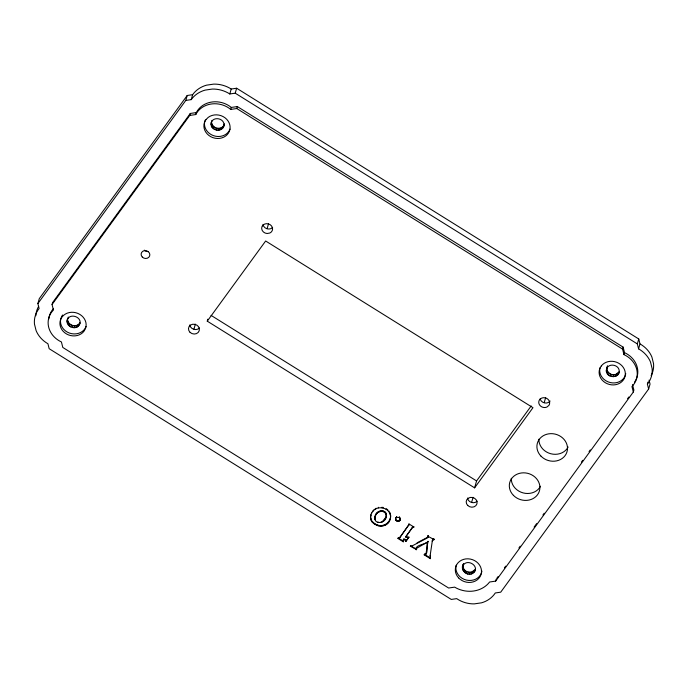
<?xml version="1.0" encoding="UTF-8"?>
<svg xmlns="http://www.w3.org/2000/svg" width="688" height="688" viewBox="0 0 688 688"><rect width="100%" height="100%" fill="white"/><g stroke="black" fill="none" stroke-linecap="round" stroke-linejoin="round"><path stroke-width="1.03" d="M67.166 320.436C69.101 312.146 83.308 317.039 79.43 324.745C75.628 331.513 63.889 325.544 67.734 318.458M211.044 124.528L211.698 121.028L211.044 124.528C211.5 131.907 224.426 132.234 224.013 124.373C223.531 117.82 212.687 116.349 211.13 123.006M390.543 516.258L390.457 517.789L390.715 515.665L390.543 516.258C389.881 506.557 374.822 504.493 371.425 513.644L371.597 513.05C365.285 525.701 388.247 531.91 390.363 518.296L390.199 518.89L390.629 517.195M463.067 565.553C467.023 558.149 479.914 565.949 473.877 572.502C468.304 577.937 458.879 570.042 463.635 563.575L462.542 566.972M462.456 568.494L463.11 564.994M606.274 370.97L607.452 366.05L606.274 370.97C606.721 378.348 619.647 378.675 619.234 370.815C618.761 364.262 607.917 362.791 606.36 369.447M374.754 518.546L375.261 515.862L375.089 516.456C375.588 509.567 387.98 508.544 386.157 516.55L386.329 515.957C386.622 523.353 373.335 525.537 374.986 516.912L374.822 517.505M430.284 558.647L430.447 558.054L424.384 554.27L424.212 554.863L430.284 558.647L430.258 555.311M370.548 517.342L370.927 514.899L370.755 515.493M430.095 555.904L432.365 540.605M426.061 553.393L427.996 541.327C426.465 544.647 414.408 544.595 416.472 549.531L410.375 546.238L410.547 545.644M427.996 541.327C425.545 543.838 429.235 554.468 424.47 554.519L424.212 554.863M405.739 540.605L406.144 540.854L408.99 536.932L405.972 541.447L405.86 539.925L405.172 539.383L403.925 538.953L403.271 541.8L398.06 538.549L398.481 537.612L398.06 538.549M432.193 541.198L432.649 539.461L434.162 538.953L433.741 539.891L432.477 540.054L432.649 539.461M649.051 380.129L650.048 384.093L648.629 389.03L500.718 592.179L495.291 592.97A26.995 23.882 16 0 1 481.497 602.826L474.281 603.883A26.995 23.882 16 0 1 456.712 598.637L451.285 599.437L49.166 348.704L47.928 343.751A27.073 23.951 16 0 1 36.111 330.636L34.46 324.057A27.073 23.951 16 0 1 39.113 308.534L37.874 303.58L39.293 298.635L187.205 95.494L192.631 94.695A27.838 24.622 16 0 1 206.546 85.166L213.693 84.117A27.838 24.622 16 0 1 231.211 89.027L236.638 88.227L638.756 338.969L639.995 343.923A26.892 23.788 16 0 1 651.889 357.012L653.54 363.599A26.892 23.788 16 0 1 651.132 375.665M632.504 384.549L633.889 390.053L633.321 392.031L495.635 581.119L489.607 582.005A26.075 23.065 16 0 1 454.648 587.139L448.619 588.025L62.797 347.449L61.421 341.953A22.601 19.995 16 0 1 53.432 310.03L52.056 304.526L52.623 302.557L190.301 113.46L196.329 112.574A22.601 19.995 16 0 1 231.297 107.44L237.326 106.554L623.147 347.13L624.523 352.634A22.601 19.995 16 0 1 634.534 382.15M67.691 319.017L68.258 317.039M67.08 321.958L67.639 319.98C68.146 325.828 77.082 327.944 79.997 322.767L79.43 324.745M67.433 323.472L67.992 321.494M68.198 324.874L68.766 322.904M69.333 326.078L69.901 324.1M70.761 326.998L71.328 325.02M72.369 327.557L72.937 325.587M74.072 327.737L74.639 325.768M75.732 327.522L76.299 325.544M77.245 326.92L77.813 324.942M78.501 325.966L79.068 323.996M37.874 303.58L185.786 100.431L187.205 95.494M185.786 100.431L191.212 99.64L192.631 94.695M52.056 304.526L189.733 115.438L190.301 113.46M189.733 115.438L195.762 114.552L196.329 112.574M211.397 126.042L211.964 124.064L211.612 122.55M212.171 127.443L212.73 125.474L211.964 124.064M213.306 128.647L213.873 126.669L212.73 125.474M214.725 129.568L215.292 127.59L213.873 126.669M216.342 130.127L216.909 128.157C220.022 128.914 223.772 127.211 224.486 123.917L223.394 127.314M218.036 130.307L218.603 128.329M191.212 99.64A27.838 24.622 16 0 1 205.127 90.111L212.274 89.062A27.838 24.622 16 0 1 229.801 93.972L231.211 89.027M219.696 130.092L220.263 128.114M221.209 129.482L221.777 127.512M222.473 128.536L223.041 126.558M229.801 93.972L235.219 93.172L236.638 88.227M195.762 114.552A22.601 19.995 16 0 1 230.729 109.418L231.297 107.44M230.729 109.418L236.758 108.532L237.326 106.554M193.947 329.113L195.358 324.168M207.26 321.158L265.645 240.998L532.976 407.692L474.6 487.852L207.26 321.158L207.828 319.18M267.133 228.597L268.544 223.652M372.543 511.786L373.661 510.083L373.498 510.668M370.798 519.182L370.72 516.748M371.382 520.747L370.97 518.597M374.642 509.662L376.069 508.226L375.906 508.819M372.285 522.166L371.554 520.162M375.743 514.787L375.579 515.381C377.205 510.539 385.736 509.533 386.226 515.501L386.398 514.908M373.498 523.439L373.661 522.846L372.449 521.573M376.267 514.297L376.439 513.704M374.917 519.603L374.926 517.952M378.331 507.864L378.503 507.28M377.05 513.36L377.213 512.766M377.901 512.594L378.073 512.001M375.02 524.566L375.192 523.972L373.661 522.846M378.847 511.984L379.011 511.39M379.862 511.537L380.034 510.943M381.909 507.727L382.081 507.133M380.989 511.261L381.152 510.668M377.119 525.598L377.291 525.004L375.192 523.972M377.858 522.553L378.03 521.96M382.072 511.253L382.244 510.659M382.984 507.942L383.156 507.348M378.168 525.933L378.34 525.34C383.044 526.681 388.135 523.783 389.976 519.363L389.804 519.956M383.13 511.494L383.302 510.9M379.208 526.139L379.38 525.546M381.118 522.519L381.29 521.925M384.153 511.992L384.325 511.399M380.447 526.243L380.61 525.649M382.141 522.063L386.063 516.998L385.891 517.591M385.039 512.68L385.203 512.087M386.114 509.309L386.278 508.716L387.808 509.842M381.642 526.2L381.814 525.606M383.096 521.444L383.259 520.85M385.676 513.497L385.848 512.904M383.964 520.653L384.136 520.059M382.803 526.002L382.975 525.408M386.071 514.435L386.243 513.841M384.764 519.689L384.936 519.096M385.426 518.64L385.598 518.047M383.921 525.658L384.093 525.064M388.84 511.7L389.012 511.107M385.271 525.039L385.443 524.445M386.501 524.213L386.673 523.62M387.628 523.198L387.8 522.605M390.311 514.693L389.907 512.526M388.643 521.977L388.815 521.384M395.488 518.718L396.658 516.765L395.488 518.718C395.118 521.048 398.558 522.355 399.934 520.515L400.416 518.288L400.278 519.741L400.45 519.148M395.523 519.569L395.66 518.124M395.901 520.369L395.686 518.976M396.598 520.997L396.064 519.775M397.492 521.358L397.664 520.764L400.098 519.922L399.934 520.515M399.866 518.081L399.35 516.86L400.244 518.881M398.438 521.384L398.61 520.79M399.298 521.091L399.461 520.498M398.309 538.205L399.135 538.317L408.93 524.858L408.784 523.826L413.995 527.077L412.37 527.705L405.585 537.036L408.827 537.526M399.135 538.317L399.59 537.603M399.418 538.197L399.848 537.337M403.288 540.183L403.925 538.953M403.271 541.8L403.443 541.215L398.232 537.956M408.758 525.451L409.119 524.247L399.676 537.93M405.585 537.036L412.542 527.111L413.918 526.827M405.688 540.519L405.172 539.383M405.387 540.157L405.55 539.564M405.567 541.198L405.86 539.925M406.943 537.517L407.115 536.924L407.889 537.044L407.717 537.638M412.37 527.705L412.542 527.111M412.92 527.309L413.084 526.716M416.016 548.929L416.257 547.82M416.223 549.875L416.644 548.938L416.154 548.069M416.472 549.531L416.644 548.938M428.177 537.362L428.031 535.625L428.177 537.362L427.136 538.042L413.196 545.369L410.375 546.238M428.297 536.803L428.469 536.21M424.47 554.519L424.634 553.926M425.244 554.683L425.906 553.831L425.734 554.425M425.528 554.605L425.7 554.012M432.709 539.831L432.881 539.246M433.001 539.736L433.165 539.143M433.741 539.891L433.913 539.297M429.966 557.555L430.138 556.962L430.138 557.908M430.533 558.295L430.447 558.054M474.6 487.852L476.578 480.938L531.196 405.946M471.65 502.274L473.069 497.329M462.809 570.008L463.368 568.03L463.015 566.516M463.574 571.41L464.142 569.432L463.368 568.03M464.71 572.614L465.277 570.636L464.142 569.432M466.137 573.525L466.705 571.547L465.277 570.636M467.745 574.093L468.313 572.115L471.676 572.081L475.374 569.303L474.806 571.272M469.448 574.274L470.007 572.296M471.108 574.05L471.676 572.081M472.622 573.448L473.181 571.47M473.877 572.502L474.445 570.524M544.208 402.618L545.627 397.673M495.635 581.119L496.203 579.15M606.627 372.483L607.194 370.505L606.842 368.992M607.392 373.885L607.96 371.907L607.194 370.505M608.527 375.089L609.095 373.111L607.96 371.907M609.955 376.001L610.523 374.031L609.095 373.111M611.572 376.568L612.139 374.599L615.493 374.556L619.191 371.778L618.624 373.756M613.266 376.749L613.834 374.771M633.321 392.031L631.945 386.527A22.601 19.995 16 0 0 623.956 354.612L622.58 349.108L623.147 347.13M614.926 376.534L615.493 374.556M616.439 375.923L617.007 373.954M617.695 374.977L618.263 372.999M623.956 354.612L624.523 352.634M648.629 389.03L647.391 384.076A26.892 23.788 16 0 0 652.129 368.544L650.478 361.948A26.892 23.788 16 0 0 638.576 348.859L637.337 343.905L638.756 338.969M638.576 348.859L639.995 343.923M647.391 384.076L647.958 382.107M403.108 540.785L403.46 539.59M415.991 548.663L427.824 541.92M427.859 536.219L433.999 539.547M496.839 578.281L498.103 576.544M504.416 567.867L505.68 566.138M518.941 547.923L520.205 546.186M534.103 527.103L536.623 523.637M542.944 514.959L544.208 513.222M581.463 462.052L582.727 460.315M589.048 451.638L590.304 449.909M627.568 398.73L628.832 396.993M272.629 227.444C269.748 230.695 263.444 228.708 263.022 224.365M199.443 327.961C196.562 331.203 190.258 329.225 189.828 324.882M477.154 501.122C474.264 504.364 467.96 502.386 467.539 498.043M550.116 401.052C547.485 404.604 541.198 403.177 540.157 398.954M417.083 542.823L427.308 537.448M396.486 517.359L399.178 517.453M377.291 525.004L378.34 525.34M403.753 539.547L405 539.977M215.292 127.59L216.909 128.157M610.523 374.031L612.139 374.599M466.705 571.547L468.313 572.115M396.77 520.403L397.664 520.764M235.219 93.172L637.337 343.905M236.758 108.532L622.58 349.108M211.061 315.379L476.578 480.938M411.381 546.16L416.395 549.282M403.271 540.192L403.693 540.863M375.089 519.01L375.485 519.947M48.771 319.077A22.601 19.995 16 0 1 53.277 308.826M86.052 326.533A13.227 11.705 16 0 1 69.497 333.087A13.227 11.705 16 0 1 61.137 317.693M61.542 316.764A13.227 11.705 16 0 1 62.625 315.009M625.77 373.575A13.227 11.705 16 0 1 610.351 382.58A13.227 11.705 16 0 1 600.022 367.676M230.024 129.103A13.227 11.705 16 0 1 213.461 135.648A13.227 11.705 16 0 1 205.101 120.262M540.501 486.253A15.428 13.648 16 0 1 523.052 492.883A15.428 13.648 16 0 1 511.296 478.298M568.133 447.011A15.428 13.648 16 0 1 550.727 453.727A15.428 13.648 16 0 1 538.893 439.185M148.479 251.507A4.412 3.904 16 0 1 144.291 250.148M35.819 315.783A27.073 23.951 16 0 1 38.64 306.341M481.953 571.092A13.227 11.705 16 0 1 466.533 580.096A13.227 11.705 16 0 1 456.204 565.201M262.412 225.836L261.861 226.988A5.513 4.876 16 0 0 267.099 233.507L269.834 233.026A5.513 4.876 16 0 0 271.485 225.888A5.513 4.876 16 0 0 263.289 224.873L262.412 225.836M85.493 328.511L84.005 331.203A13.227 11.705 16 0 1 61.877 329.655A13.227 11.705 16 0 1 71.483 312.283A13.227 11.705 16 0 1 85.493 328.511M206.022 119.557L204.534 122.24A13.227 11.705 16 0 0 217.399 138.477A13.227 11.705 16 0 0 229.181 122.997A13.227 11.705 16 0 0 208.258 117.356L206.022 119.557M601.252 365.999L599.764 368.682A13.227 11.705 16 0 0 613.773 384.91A13.227 11.705 16 0 0 623.38 367.547A13.227 11.705 16 0 0 601.252 365.999M540.364 398.894L539.495 399.857A5.513 4.876 16 0 0 540.321 405.843A5.513 4.876 16 0 0 546.908 407.047L548.921 405.378A5.513 4.876 16 0 0 547.562 398.928A5.513 4.876 16 0 0 540.364 398.894M513.394 495.326A15.428 13.648 16 0 0 539.229 491.533A15.428 13.648 16 0 0 521.203 473A15.428 13.648 16 0 0 513.394 495.326M541.043 456.204A15.428 13.648 16 0 0 566.852 452.283A15.428 13.648 16 0 0 548.714 433.836A15.428 13.648 16 0 0 541.043 456.204M142.304 257.063A4.412 3.904 16 0 0 149.666 255.91A4.412 3.904 16 0 0 144.463 250.656A4.412 3.904 16 0 0 142.304 257.063M458.621 577.911A13.227 11.705 16 0 0 480.86 575.048A13.227 11.705 16 0 0 465.724 558.923A13.227 11.705 16 0 0 458.621 577.911M467.763 505.499A5.513 4.876 16 0 0 476.922 503.883A5.513 4.876 16 0 0 470.265 497.433A5.513 4.876 16 0 0 467.763 505.499M190.051 332.338A5.513 4.876 16 0 0 199.21 330.722A5.513 4.876 16 0 0 192.563 324.272A5.513 4.876 16 0 0 190.051 332.338"/></g></svg>
